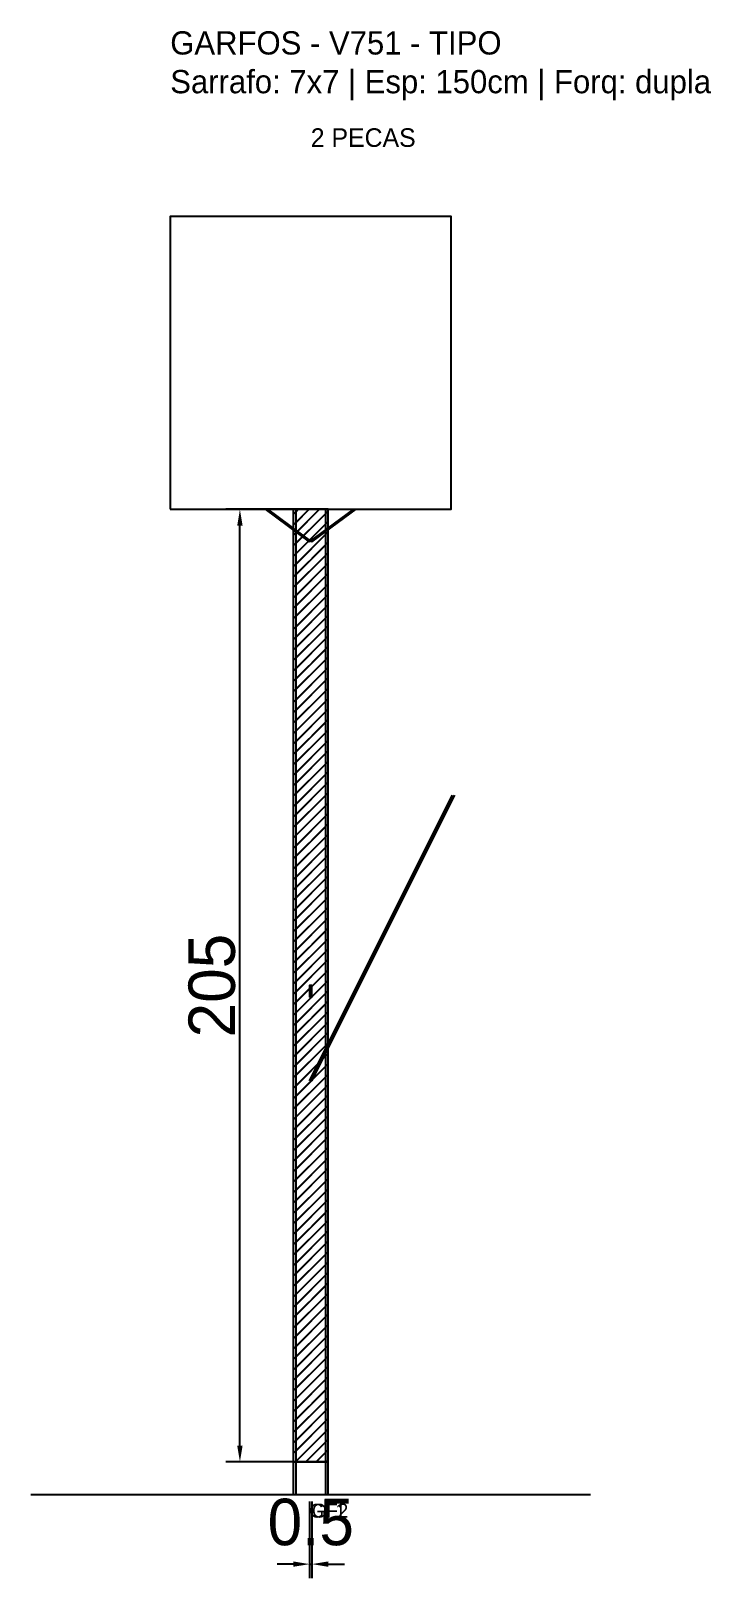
# Model space of a CAD drawing. Header units: metres. Extents: x -30 to 116, y -25 to 308.
import ezdxf

# ---------------------------------------------------------------- set-up
doc = ezdxf.new("R2010")
doc.units = ezdxf.units.M
for name, color, linetype in [('BARRA_ANCORAGEM', 1, 'Continuous'), ('COTA', 241, 'Continuous'), ('GARFOS OK', 3, 'Continuous'), ('NOME DA VIGA', 6, 'Continuous'), ('SARR_7x7', 40, 'Continuous'), ('TIRAS REESCORAMENTO', 252, 'Continuous'), ('VIGAS', 3, 'Continuous')]:
    doc.layers.add(name, color=color, linetype=linetype)
doc.dimstyles.new('EZ DXF', dxfattribs={"dimtxt": 10, "dimasz": 3.5, "dimexe": 3, "dimexo": 1.5, "dimgap": 1, "dimtad": 1, "dimdec": 1, "dimdsep": 46, "dimcen": 2.5, "dimazin": 3, "dimtfac": 1, "dimtmove": 0, "dimatfit": 3})

msp = doc.modelspace()

# ---------------------------------------------------------------- hatches: boundary and pattern name
at = {"layer": 'COTA'}
h = msp.add_hatch(dxfattribs=at)
h.set_pattern_fill('ANSI31', scale=0.5)
h.paths.add_polyline_path([(26.5, 0), (33.5, 0), (33.5, 205), (26.5, 205)])
h = msp.add_hatch(dxfattribs=at)
h.set_pattern_fill('ANSI31', scale=0.5)
h.paths.add_polyline_path([(27.009551, 0), (34.009551, 0), (34.009551, 205), (27.009551, 205)])

# ---------------------------------------------------------------- linework, layer by layer
at = {"layer": 'BARRA_ANCORAGEM'}
for p, q in [((30, 82), (60.75, 143.5)), ((30.509551, 82), (61.259551, 143.5))]:
    msp.add_line(p, q, dxfattribs=at)
at = {"layer": 'GARFOS OK'}
for p, q in [((30, 198), (20.5, 205)), ((20.5, 205), (39.5, 205)), ((30.509551, 198), (21.009551, 205)), ((21.009551, 205), (40.009551, 205)), ((30, 198), (39.5, 205)), ((30.509551, 198), (40.009551, 205))]:
    msp.add_line(p, q, dxfattribs=at)
at = {"layer": 'GARFOS OK', "linetype": 'CONTINUOUS'}
msp.add_line((-30, -7), (90.509551, -7), dxfattribs=at)
at = {"layer": 'GARFOS OK'}
for points in [[(26.5, 0), (33.5, 0), (33.5, 205), (26.5, 205), (26.5, 0)], [(27.009551, 0), (34.009551, 0), (34.009551, 205), (27.009551, 205), (27.009551, 0)]]:
    msp.add_lwpolyline(points, dxfattribs=at)
at = {"layer": 'SARR_7x7'}
for points in [[(26.5, -7), (33.5, -7), (33.5, 0), (26.5, 0), (26.5, -7)], [(27.009551, -7), (34.009551, -7), (34.009551, 0), (27.009551, 0), (27.009551, -7)]]:
    msp.add_lwpolyline(points, dxfattribs=at)
at = {"layer": 'TIRAS REESCORAMENTO'}
msp.add_lwpolyline([(30, 100), (30.509551, 100), (30.509551, 102.5), (30, 102.5), (30, 100)], dxfattribs=at)
at = {"layer": 'VIGAS'}
msp.add_lwpolyline([(0, 205), (60.509551, 205), (60.509551, 268), (0, 268), (0, 205)], dxfattribs=at)

# ---------------------------------------------------------------- texts
at = {"layer": 'NOME DA VIGA'}
for s, height, p in [('2 PECAS', 4, (30.254776, 283)), ('GF1', 3, (30, -12)), ('GF2', 3, (30.509551, -12))]:
    msp.add_text(s, height=height, dxfattribs=at).set_placement(p)
at = {"layer": 'NOME DA VIGA', "insert": (0, 293), "char_height": 5, "attachment_point": 7}
msp.add_mtext('GARFOS - V751 - TIPO\\PSarrafo: 7x7 | Esp: 150cm | Forq: dupla', dxfattribs=at)

# ---------------------------------------------------------------- dimensions: what is measured, and where the dimension line sits
at = {"layer": 'COTA'}
msp.add_linear_dim(base=(15, 0), p1=(30, 0), p2=(30, 205), angle=90, dimstyle='EZ DXF', dxfattribs=at).render()
msp.add_linear_dim(base=(30, -22), p1=(30, -7), p2=(30.509551, -7), dimstyle='EZ DXF', dxfattribs=at).render()

doc.saveas('drawing.dxf')
